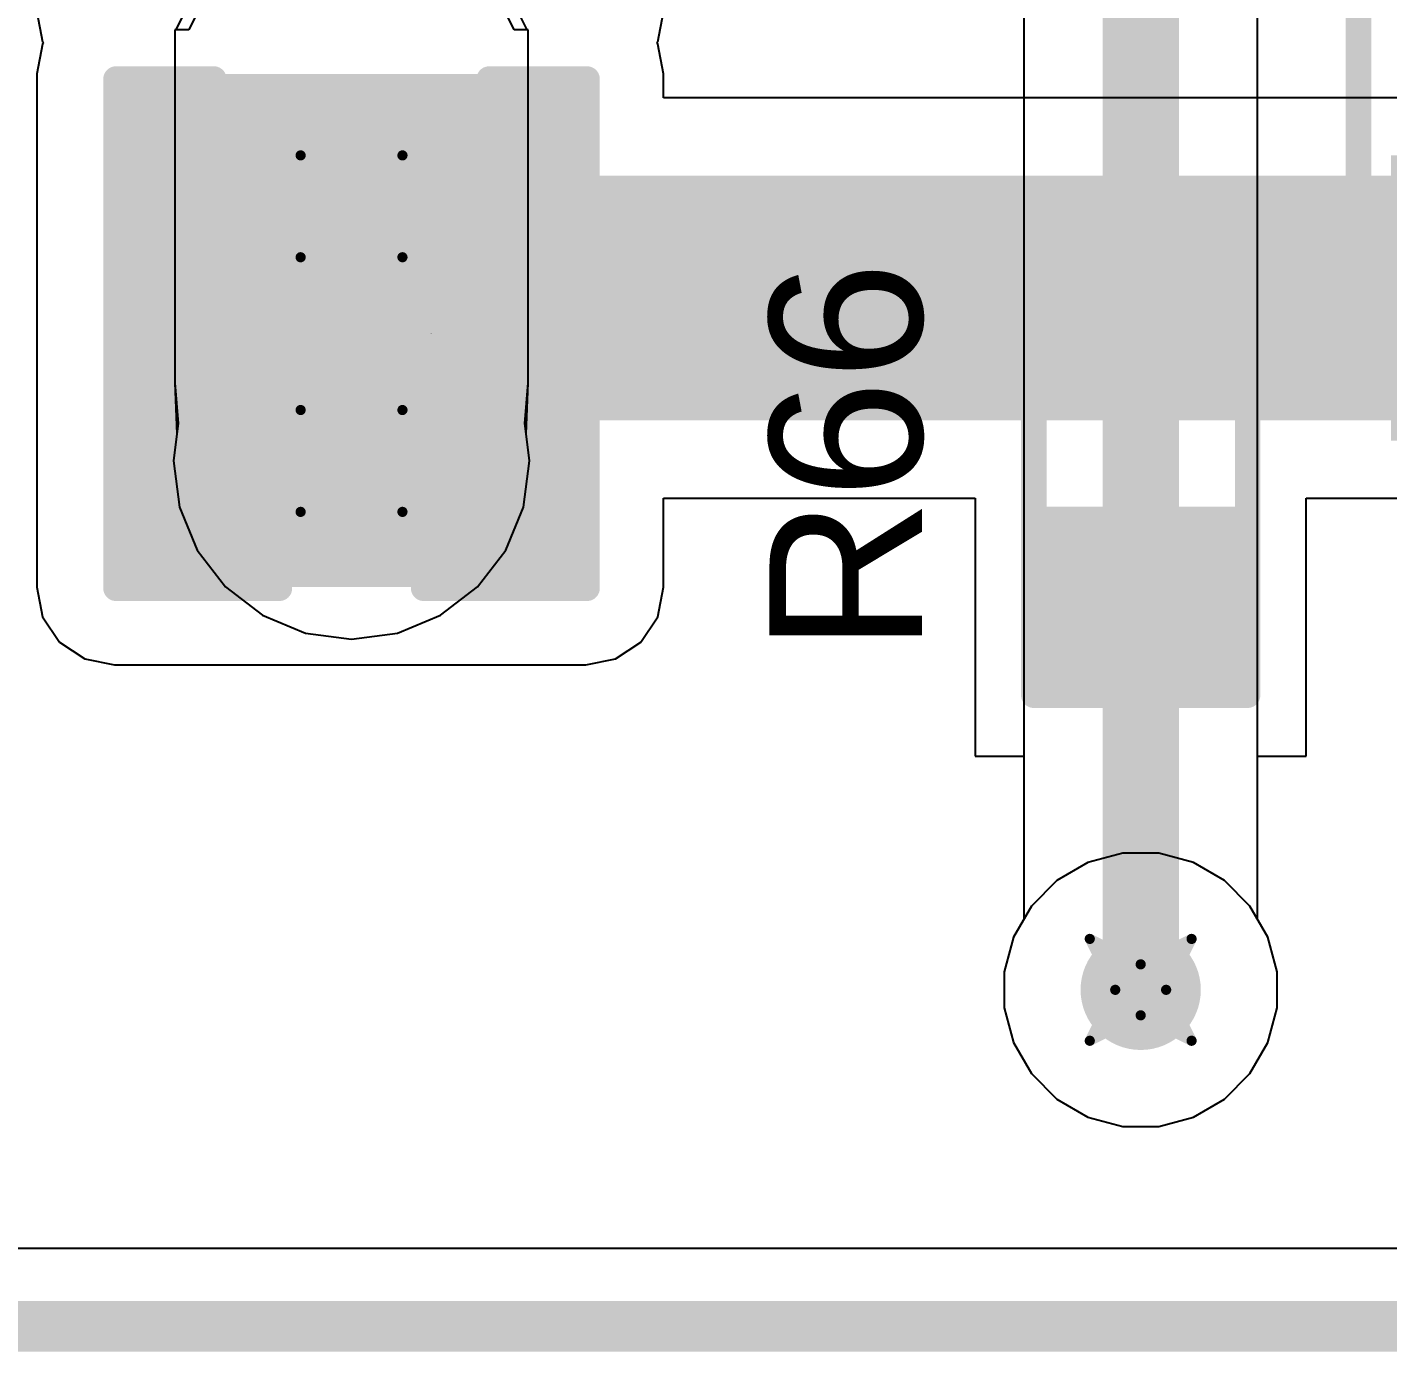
# Model space of a CAD drawing. Header units: inches. Extents: x -36 to 349, y -11 to 240.
# Drawn here: x 107.26 to 114.04, y -11.13 to -4.52 of the extents above; entities that cross this region are included whole.
import ezdxf

# ---------------------------------------------------------------- set-up
doc = ezdxf.new("R2010")
doc.units = ezdxf.units.IN
for name, color, linetype in [('Board Outline', 216, 'Continuous'), ('Bottom Layer', 5, 'Continuous'), ('Bottom Solder', 6, 'Continuous'), ('Drill Drawing', 1, 'Continuous'), ('Layer 1', 16, 'Continuous'), ('Layer 2', 76, 'Continuous'), ('Mechanical 15', 56, 'Continuous'), ('Multi-Layer', 9, 'Continuous'), ('Pad Holes', 156, 'Continuous'), ('Top Layer', 1, 'Continuous'), ('Top Overlay', 2, 'Continuous'), ('Top Paste', 8, 'Continuous'), ('Top Solder', 216, 'Continuous'), ('Via Holes', 16, 'Continuous')]:
    doc.layers.add(name, color=color, linetype=linetype)
doc.styles.add('Arial', font='', dxfattribs={"height": 0.2})
doc.styles.get('Arial').set_extended_font_data('Arial')

# ---------------------------------------------------------------- blocks, each defined once
blk = doc.blocks.new('SOT_23_6_59')
at = {"layer": 'Top Layer'}
for points in [[(-1.92, 1.26), (-0.7, 1.26), (-0.7, 0.64), (-1.92, 0.64)], [(0.7, 1.26), (1.92, 1.26), (1.92, 0.64), (0.7, 0.64)], [(-1.92, 0.31), (-0.7, 0.31), (-0.7, -0.31), (-1.92, -0.31)], [(0.7, 0.31), (1.92, 0.31), (1.92, -0.31), (0.7, -0.31)], [(-1.92, -0.64), (-0.7, -0.64), (-0.7, -1.26), (-1.92, -1.26)], [(0.7, -0.64), (1.92, -0.64), (1.92, -1.26), (0.7, -1.26)]]:
    blk.add_hatch(color=1, dxfattribs=at).paths.add_polyline_path(points)
at = {"layer": 'Top Paste'}
for points in [[(-1.92, 1.26), (-0.7, 1.26), (-0.7, 0.64), (-1.92, 0.64)], [(0.7, 1.26), (1.92, 1.26), (1.92, 0.64), (0.7, 0.64)], [(-1.92, 0.31), (-0.7, 0.31), (-0.7, -0.31), (-1.92, -0.31)], [(0.7, 0.31), (1.92, 0.31), (1.92, -0.31), (0.7, -0.31)], [(-1.92, -0.64), (-0.7, -0.64), (-0.7, -1.26), (-1.92, -1.26)], [(0.7, -0.64), (1.92, -0.64), (1.92, -1.26), (0.7, -1.26)]]:
    blk.add_hatch(color=8, dxfattribs=at).paths.add_polyline_path(points)
at = {"layer": 'Top Solder'}
for points in [[(-2.0216, 1.3616), (-0.5984, 1.3616), (-0.5984, 0.5384), (-2.0216, 0.5384)], [(0.5984, 1.3616), (2.0216, 1.3616), (2.0216, 0.5384), (0.5984, 0.5384)], [(-2.0216, 0.4116), (-0.5984, 0.4116), (-0.5984, -0.4116), (-2.0216, -0.4116)], [(0.5984, 0.4116), (2.0216, 0.4116), (2.0216, -0.4116), (0.5984, -0.4116)], [(-2.0216, -0.5384), (-0.5984, -0.5384), (-0.5984, -1.3616), (-2.0216, -1.3616)], [(0.5984, -0.5384), (2.0216, -0.5384), (2.0216, -1.3616), (0.5984, -1.3616)]]:
    blk.add_hatch(color=216, dxfattribs=at).paths.add_polyline_path(points)
at = {"layer": 'Top Overlay'}
for points in [[(-0.889, 1.524, 0.127, 0.127, 0), (-0.889, 1.424, 0.127, 0.127, 0)], [(-0.889, 1.524, 0.127, 0.127, 0), (0.8636, 1.524, 0.127, 0.127, 0)], [(0.8636, 1.524, 0.127, 0.127, 0), (0.8636, 1.424, 0.127, 0.127, 0)], [(-2.1844, 1.0922, 0.127, 0.127, 0), (-2.1844, 0.8382, 0.127, 0.127, 0)], [(-2.1844, 1.0922, 0.127, 0.127, 0), (-2.0574, 0.9652, 0.127, 0.127, 0)], [(-2.0574, 0.9652, 0.127, 0.127, 0), (-2.1844, 0.8382, 0.127, 0.127, 0)], [(-0.889, -1.424, 0.127, 0.127, 0), (-0.889, -1.524, 0.127, 0.127, 0)], [(0.8636, -1.424, 0.127, 0.127, 0), (0.8636, -1.524, 0.127, 0.127, 0)], [(-0.889, -1.524, 0.127, 0.127, 0), (0.8636, -1.524, 0.127, 0.127, 0)]]:
    blk.add_lwpolyline(points, format="xyseb", dxfattribs=at)
for points in [[(-0.9207, 1.524, 0.0635, 0.0635, 1), (-0.8572, 1.524, 0.0635, 0.0635, 1)], [(-0.9207, 1.524, 0.0635, 0.0635, 1), (-0.8572, 1.524, 0.0635, 0.0635, 1)], [(0.8319, 1.524, 0.0635, 0.0635, 1), (0.8954, 1.524, 0.0635, 0.0635, 1)], [(0.8319, 1.524, 0.0635, 0.0635, 1), (0.8954, 1.524, 0.0635, 0.0635, 1)], [(-0.9207, 1.424, 0.0635, 0.0635, 1), (-0.8572, 1.424, 0.0635, 0.0635, 1)], [(0.8319, 1.424, 0.0635, 0.0635, 1), (0.8954, 1.424, 0.0635, 0.0635, 1)], [(-2.2161, 1.0922, 0.0635, 0.0635, 1), (-2.1526, 1.0922, 0.0635, 0.0635, 1)], [(-2.2161, 1.0922, 0.0635, 0.0635, 1), (-2.1526, 1.0922, 0.0635, 0.0635, 1)], [(-2.0891, 0.9652, 0.0635, 0.0635, 1), (-2.0256, 0.9652, 0.0635, 0.0635, 1)], [(-2.0891, 0.9652, 0.0635, 0.0635, 1), (-2.0256, 0.9652, 0.0635, 0.0635, 1)], [(-2.2161, 0.8382, 0.0635, 0.0635, 1), (-2.1526, 0.8382, 0.0635, 0.0635, 1)], [(-2.2161, 0.8382, 0.0635, 0.0635, 1), (-2.1526, 0.8382, 0.0635, 0.0635, 1)], [(-0.9207, -1.424, 0.0635, 0.0635, 1), (-0.8572, -1.424, 0.0635, 0.0635, 1)], [(0.8319, -1.424, 0.0635, 0.0635, 1), (0.8954, -1.424, 0.0635, 0.0635, 1)], [(-0.9207, -1.524, 0.0635, 0.0635, 1), (-0.8572, -1.524, 0.0635, 0.0635, 1)], [(-0.9207, -1.524, 0.0635, 0.0635, 1), (-0.8572, -1.524, 0.0635, 0.0635, 1)], [(0.8319, -1.524, 0.0635, 0.0635, 1), (0.8954, -1.524, 0.0635, 0.0635, 1)], [(0.8319, -1.524, 0.0635, 0.0635, 1), (0.8954, -1.524, 0.0635, 0.0635, 1)]]:
    blk.add_lwpolyline(points, format="xyseb", close=True, dxfattribs=at)
blk = doc.blocks.new('R___0603_240')
at = {"layer": 'Top Layer'}
for points in [[(-0.381, 0.4445), (-0.381, -0.4445), (-1.143, -0.4445), (-1.143, 0.4445)], [(1.143, 0.4445), (1.143, -0.4445), (0.381, -0.4445), (0.381, 0.4445)]]:
    blk.add_hatch(color=1, dxfattribs=at).paths.add_polyline_path(points)
at = {"layer": 'Top Paste'}
for points in [[(-0.381, 0.4445), (-0.381, -0.4445), (-1.143, -0.4445), (-1.143, 0.4445)], [(1.143, 0.4445), (1.143, -0.4445), (0.381, -0.4445), (0.381, 0.4445)]]:
    blk.add_hatch(color=8, dxfattribs=at).paths.add_polyline_path(points)
at = {"layer": 'Top Solder'}
for points in [[(-0.2794, 0.5461), (-0.2794, -0.5461), (-1.2446, -0.5461), (-1.2446, 0.5461)], [(1.2446, 0.5461), (1.2446, -0.5461), (0.2794, -0.5461), (0.2794, 0.5461)]]:
    blk.add_hatch(color=216, dxfattribs=at).paths.add_polyline_path(points)
at = {"layer": 'Top Overlay'}
for points in [[(-1.2192, -0.5334, 0.127, 0.127, 0), (-1.2192, 0.5334, 0.127, 0.127, 0)], [(1.2192, 0.5334, 0.127, 0.127, 0), (-1.2192, 0.5334, 0.127, 0.127, 0)], [(1.2192, -0.5334, 0.127, 0.127, 0), (1.2192, 0.5334, 0.127, 0.127, 0)], [(1.2192, -0.5334, 0.127, 0.127, 0), (-1.2192, -0.5334, 0.127, 0.127, 0)]]:
    blk.add_lwpolyline(points, format="xyseb", dxfattribs=at)
for points in [[(-1.2509, 0.5334, 0.0635, 0.0635, 1), (-1.1874, 0.5334, 0.0635, 0.0635, 1)], [(-1.2509, 0.5334, 0.0635, 0.0635, 1), (-1.1874, 0.5334, 0.0635, 0.0635, 1)], [(1.1875, 0.5334, 0.0635, 0.0635, 1), (1.251, 0.5334, 0.0635, 0.0635, 1)], [(1.1875, 0.5334, 0.0635, 0.0635, 1), (1.251, 0.5334, 0.0635, 0.0635, 1)], [(-1.2509, -0.5334, 0.0635, 0.0635, 1), (-1.1874, -0.5334, 0.0635, 0.0635, 1)], [(-1.2509, -0.5334, 0.0635, 0.0635, 1), (-1.1874, -0.5334, 0.0635, 0.0635, 1)], [(1.1875, -0.5334, 0.0635, 0.0635, 1), (1.251, -0.5334, 0.0635, 0.0635, 1)], [(1.1875, -0.5334, 0.0635, 0.0635, 1), (1.251, -0.5334, 0.0635, 0.0635, 1)]]:
    blk.add_lwpolyline(points, format="xyseb", close=True, dxfattribs=at)
blk = doc.blocks.new('HDR_1_2_M____1_27___339')
at = {"layer": 'Bottom Layer'}
blk.add_hatch(color=5, dxfattribs=at).paths.add_polyline_path([(-1.135, 0.5), (-0.135, 0.5), (-0.135, -0.5), (-1.135, -0.5)])
h = blk.add_hatch(color=5, dxfattribs=at)
edge = h.paths.add_edge_path()
edge.add_arc((0.635, 0), 0.5, 90, 270)
edge.add_line((0.635, -0.5), (0.635, -0.5))
edge.add_arc((0.635, 0), 0.5, 270, 450)
edge.add_line((0.635, 0.5), (0.635, 0.5))
at = {"layer": 'Bottom Solder'}
blk.add_hatch(color=6, dxfattribs=at).paths.add_polyline_path([(-1.1858, 0.5508), (-0.0842, 0.5508), (-0.0842, -0.5508), (-1.1858, -0.5508)])
h = blk.add_hatch(color=6, dxfattribs=at)
edge = h.paths.add_edge_path()
edge.add_arc((0.635, 0), 0.5508, 90, 270)
edge.add_line((0.635, -0.5508), (0.635, -0.5508))
edge.add_arc((0.635, 0), 0.5508, 270, 450)
edge.add_line((0.635, 0.5508), (0.635, 0.5508))
at = {"layer": 'Layer 1'}
blk.add_hatch(color=16, dxfattribs=at).paths.add_polyline_path([(-1.135, 0.5), (-0.135, 0.5), (-0.135, -0.5), (-1.135, -0.5)])
h = blk.add_hatch(color=16, dxfattribs=at)
edge = h.paths.add_edge_path()
edge.add_arc((0.635, 0), 0.5, 90, 270)
edge.add_line((0.635, -0.5), (0.635, -0.5))
edge.add_arc((0.635, 0), 0.5, 270, 450)
edge.add_line((0.635, 0.5), (0.635, 0.5))
at = {"layer": 'Layer 2'}
blk.add_hatch(color=76, dxfattribs=at).paths.add_polyline_path([(-1.135, 0.5), (-0.135, 0.5), (-0.135, -0.5), (-1.135, -0.5)])
h = blk.add_hatch(color=76, dxfattribs=at)
edge = h.paths.add_edge_path()
edge.add_arc((0.635, 0), 0.5, 90, 270)
edge.add_line((0.635, -0.5), (0.635, -0.5))
edge.add_arc((0.635, 0), 0.5, 270, 450)
edge.add_line((0.635, 0.5), (0.635, 0.5))
at = {"layer": 'Multi-Layer'}
blk.add_hatch(color=9, dxfattribs=at).paths.add_polyline_path([(-1.135, 0.5), (-0.135, 0.5), (-0.135, -0.5), (-1.135, -0.5)])
h = blk.add_hatch(color=9, dxfattribs=at)
edge = h.paths.add_edge_path()
edge.add_arc((0.635, 0), 0.5, 90, 270)
edge.add_line((0.635, -0.5), (0.635, -0.5))
edge.add_arc((0.635, 0), 0.5, 270, 450)
edge.add_line((0.635, 0.5), (0.635, 0.5))
at = {"layer": 'Pad Holes'}
h = blk.add_hatch(color=7, dxfattribs=at)
edge = h.paths.add_edge_path()
edge.add_arc((-0.635, 0), 0.375, 0, 360)
h = blk.add_hatch(color=7, dxfattribs=at)
edge = h.paths.add_edge_path()
edge.add_arc((0.635, 0), 0.375, 0, 360)
at = {"layer": 'Top Layer'}
blk.add_hatch(color=1, dxfattribs=at).paths.add_polyline_path([(-1.135, 0.5), (-0.135, 0.5), (-0.135, -0.5), (-1.135, -0.5)])
h = blk.add_hatch(color=1, dxfattribs=at)
edge = h.paths.add_edge_path()
edge.add_arc((0.635, 0), 0.5, 90, 270)
edge.add_line((0.635, -0.5), (0.635, -0.5))
edge.add_arc((0.635, 0), 0.5, 270, 450)
edge.add_line((0.635, 0.5), (0.635, 0.5))
at = {"layer": 'Top Solder'}
blk.add_hatch(color=216, dxfattribs=at).paths.add_polyline_path([(-1.1858, 0.5508), (-0.0842, 0.5508), (-0.0842, -0.5508), (-1.1858, -0.5508)])
h = blk.add_hatch(color=216, dxfattribs=at)
edge = h.paths.add_edge_path()
edge.add_arc((0.635, 0), 0.5508, 90, 270)
edge.add_line((0.635, -0.5508), (0.635, -0.5508))
edge.add_arc((0.635, 0), 0.5508, 270, 450)
edge.add_line((0.635, 0.5508), (0.635, 0.5508))
at = {"layer": 'Mechanical 15'}
blk.add_lwpolyline([(-0.0002, 0.3965, 0.00254, 0.00254, 0), (0.0003, 0.397, 0.00254, 0.00254, 0)], format="xyseb", dxfattribs=at)
for points in [[(-0.0009, 0.3965, 0.00127, 0.00127, 1), (0.0004, 0.3965, 0.00127, 0.00127, 1)], [(-0.0004, 0.397, 0.00127, 0.00127, 1), (0.0009, 0.397, 0.00127, 0.00127, 1)]]:
    blk.add_lwpolyline(points, format="xyseb", close=True, dxfattribs=at)
at = {"layer": 'Top Overlay'}
for points in [[(1.27, 1.175, 0.127, 0.127, 0), (-1.27, 1.175, 0.127, 0.127, 0)], [(-1.27, 0.687, 0.127, 0.127, 0), (-1.27, 1.175, 0.127, 0.127, 0)], [(1.27, 0.3598, 0.127, 0.127, 0), (1.27, 1.175, 0.127, 0.127, 0)], [(1.27, -1.175, 0.127, 0.127, 0), (1.27, -0.3598, 0.127, 0.127, 0)], [(-1.27, -1.175, 0.127, 0.127, 0), (-1.27, -0.687, 0.127, 0.127, 0)], [(1.27, -1.175, 0.127, 0.127, 0), (-1.27, -1.175, 0.127, 0.127, 0)]]:
    blk.add_lwpolyline(points, format="xyseb", dxfattribs=at)
for points in [[(-1.3017, 1.175, 0.0635, 0.0635, 1), (-1.2382, 1.175, 0.0635, 0.0635, 1)], [(-1.3017, 1.175, 0.0635, 0.0635, 1), (-1.2382, 1.175, 0.0635, 0.0635, 1)], [(1.2383, 1.175, 0.0635, 0.0635, 1), (1.3018, 1.175, 0.0635, 0.0635, 1)], [(1.2383, 1.175, 0.0635, 0.0635, 1), (1.3018, 1.175, 0.0635, 0.0635, 1)], [(-1.3017, 0.687, 0.0635, 0.0635, 1), (-1.2382, 0.687, 0.0635, 0.0635, 1)], [(1.2383, 0.3598, 0.0635, 0.0635, 1), (1.3018, 0.3598, 0.0635, 0.0635, 1)], [(1.2383, -0.3598, 0.0635, 0.0635, 1), (1.3018, -0.3598, 0.0635, 0.0635, 1)], [(-1.3017, -0.687, 0.0635, 0.0635, 1), (-1.2382, -0.687, 0.0635, 0.0635, 1)], [(-1.3017, -1.175, 0.0635, 0.0635, 1), (-1.2382, -1.175, 0.0635, 0.0635, 1)], [(-1.3017, -1.175, 0.0635, 0.0635, 1), (-1.2382, -1.175, 0.0635, 0.0635, 1)], [(1.2383, -1.175, 0.0635, 0.0635, 1), (1.3018, -1.175, 0.0635, 0.0635, 1)], [(1.2383, -1.175, 0.0635, 0.0635, 1), (1.3018, -1.175, 0.0635, 0.0635, 1)]]:
    blk.add_lwpolyline(points, format="xyseb", close=True, dxfattribs=at)

msp = doc.modelspace()

# ---------------------------------------------------------------- hatches: boundary and pattern name
at = {"layer": 'Bottom Layer'}
h = msp.add_hatch(color=5, dxfattribs=at)
edge = h.paths.add_edge_path()
edge.add_arc((112.8104, -9.3218), 0.3, 0, 360)
at = {"layer": 'Layer 1'}
h = msp.add_hatch(color=16, dxfattribs=at)
edge = h.paths.add_edge_path()
edge.add_arc((112.8104, -9.3218), 0.3, 0, 360)
at = {"layer": 'Layer 2'}
h = msp.add_hatch(color=76, dxfattribs=at)
edge = h.paths.add_edge_path()
edge.add_arc((112.8104, -9.3218), 0.3, 0, 360)
at = {"layer": 'Top Layer'}
for points in [[(107.6911, -7.3128), (110.0418, -7.3128), (110.0418, -4.7536), (107.6911, -4.7536)], [(107.705, -6.4812), (114.781, -6.4812), (114.781, -5.2612), (107.705, -5.2612)]]:
    msp.add_hatch(color=1, dxfattribs=at).paths.add_polyline_path(points)
h = msp.add_hatch(color=1, dxfattribs=at)
edge = h.paths.add_edge_path()
edge.add_arc((112.8104, -9.3218), 0.3, 0, 360)
at = {"layer": 'Via Holes'}
h = msp.add_hatch(color=7, dxfattribs=at)
edge = h.paths.add_edge_path()
edge.add_arc((112.8104, -9.3218), 0.15, 0, 360)

# ---------------------------------------------------------------- linework, layer by layer
at = {"layer": 'Board Outline'}
msp.add_lwpolyline([(101.0891, -11, 0.254, 0.254, 0), (184.5, -11, 0.254, 0.254, 0)], format="xyseb", dxfattribs=at)
at = {"layer": 'Bottom Layer'}
for p, q in [((113.3931, -8.9691), (113.3931, -1.7018)), ((112.2277, -1.9432), (112.2277, -8.9691)), ((108.1619, -4.33), (108.0618, -4.533)), ((109.685, -4.533), (109.5849, -4.33)), ((108.0618, -4.533), (107.9924, -4.533)), ((107.9924, -4.533), (107.9924, -6.295)), ((109.7544, -4.533), (109.685, -4.533)), ((109.7544, -6.295), (109.7544, -4.533)), ((107.9924, -6.295), (107.9924, -6.295)), ((107.9924, -6.295), (108.0093, -6.498)), ((109.7375, -6.498), (109.7544, -6.295)), ((109.7544, -6.295), (109.7544, -6.295)), ((108.0093, -6.498), (107.9848, -6.684)), ((109.762, -6.684), (109.7375, -6.498)), ((107.9848, -6.684), (108.0151, -6.914)), ((109.7317, -6.914), (109.762, -6.684)), ((108.0151, -6.914), (108.1038, -7.1283)), ((109.643, -7.1283), (109.7317, -6.914)), ((108.1038, -7.1283), (108.2451, -7.3123)), ((109.5017, -7.3123), (109.643, -7.1283)), ((108.2451, -7.3123), (108.4291, -7.4536)), ((109.3177, -7.4536), (109.5017, -7.3123)), ((108.4291, -7.4536), (108.6434, -7.5423)), ((109.1034, -7.5423), (109.3177, -7.4536)), ((108.6434, -7.5423), (108.8734, -7.5726)), ((108.8734, -7.5726), (109.1034, -7.5423)), ((112.2277, -8.9691), (112.1758, -9.0589)), ((113.445, -9.0589), (113.3931, -8.9691)), ((112.1758, -9.0589), (112.1294, -9.2321)), ((113.4914, -9.2321), (113.445, -9.0589)), ((112.1294, -9.2321), (112.1294, -9.4115)), ((113.4914, -9.4115), (113.4914, -9.2321)), ((112.1294, -9.4115), (112.1758, -9.5847)), ((113.445, -9.5847), (113.4914, -9.4115)), ((112.1758, -9.5847), (112.2655, -9.7399)), ((113.3553, -9.7399), (113.445, -9.5847)), ((112.2655, -9.7399), (112.3923, -9.8667)), ((113.2285, -9.8667), (113.3553, -9.7399)), ((112.3923, -9.8667), (112.5475, -9.9564)), ((113.0733, -9.9564), (113.2285, -9.8667)), ((112.5475, -9.9564), (112.7207, -10.0028)), ((112.9001, -10.0028), (113.0733, -9.9564)), ((112.7207, -10.0028), (112.9001, -10.0028)), ((121.1941, -10.6115), (101.0891, -10.6115))]:
    msp.add_line(p, q, dxfattribs=at)
msp.add_lwpolyline([(112.8104, -9.3218, 0.381, 0.381, 0), (112.8104, -1.7018, 0.381, 0.381, 0)], format="xyseb", dxfattribs=at)
msp.add_lwpolyline([(112.7151, -9.3218, 0.1905, 0.1905, 1), (112.9056, -9.3218, 0.1905, 0.1905, 1)], format="xyseb", close=True, dxfattribs=at)
at = {"layer": 'Drill Drawing'}
for points in [[(108.6194, -5.16, 0.0508, 0.0508, 0), (109.1274, -5.16, 0.0508, 0.0508, 0)], [(108.6194, -5.668, 0.0508, 0.0508, 0), (108.6194, -5.16, 0.0508, 0.0508, 0)], [(109.1274, -5.668, 0.0508, 0.0508, 0), (109.1274, -5.16, 0.0508, 0.0508, 0)], [(108.6194, -5.668, 0.0508, 0.0508, 0), (109.1274, -5.668, 0.0508, 0.0508, 0)], [(108.6194, -6.43, 0.0508, 0.0508, 0), (109.1274, -6.43, 0.0508, 0.0508, 0)], [(108.6194, -6.938, 0.0508, 0.0508, 0), (108.6194, -6.43, 0.0508, 0.0508, 0)], [(109.1274, -6.938, 0.0508, 0.0508, 0), (109.1274, -6.43, 0.0508, 0.0508, 0)], [(108.6194, -6.938, 0.0508, 0.0508, 0), (109.1274, -6.938, 0.0508, 0.0508, 0)], [(112.5564, -9.0678, 0.0508, 0.0508, 0), (112.8104, -9.1948, 0.0508, 0.0508, 0)], [(112.5564, -9.0678, 0.0508, 0.0508, 0), (112.6834, -9.3218, 0.0508, 0.0508, 0)], [(112.8104, -9.1948, 0.0508, 0.0508, 0), (113.0644, -9.0678, 0.0508, 0.0508, 0)], [(112.9374, -9.3218, 0.0508, 0.0508, 0), (113.0644, -9.0678, 0.0508, 0.0508, 0)], [(112.5564, -9.5758, 0.0508, 0.0508, 0), (112.6834, -9.3218, 0.0508, 0.0508, 0)], [(112.9374, -9.3218, 0.0508, 0.0508, 0), (113.0644, -9.5758, 0.0508, 0.0508, 0)], [(112.5564, -9.5758, 0.0508, 0.0508, 0), (112.8104, -9.4488, 0.0508, 0.0508, 0)], [(112.8104, -9.4488, 0.0508, 0.0508, 0), (113.0644, -9.5758, 0.0508, 0.0508, 0)]]:
    msp.add_lwpolyline(points, format="xyseb", dxfattribs=at)
for points in [[(108.6067, -5.16, 0.0254, 0.0254, 1), (108.6321, -5.16, 0.0254, 0.0254, 1)], [(108.6067, -5.16, 0.0254, 0.0254, 1), (108.6321, -5.16, 0.0254, 0.0254, 1)], [(109.1147, -5.16, 0.0254, 0.0254, 1), (109.1401, -5.16, 0.0254, 0.0254, 1)], [(109.1147, -5.16, 0.0254, 0.0254, 1), (109.1401, -5.16, 0.0254, 0.0254, 1)], [(108.6067, -5.668, 0.0254, 0.0254, 1), (108.6321, -5.668, 0.0254, 0.0254, 1)], [(108.6067, -5.668, 0.0254, 0.0254, 1), (108.6321, -5.668, 0.0254, 0.0254, 1)], [(109.1147, -5.668, 0.0254, 0.0254, 1), (109.1401, -5.668, 0.0254, 0.0254, 1)], [(109.1147, -5.668, 0.0254, 0.0254, 1), (109.1401, -5.668, 0.0254, 0.0254, 1)], [(108.6067, -6.43, 0.0254, 0.0254, 1), (108.6321, -6.43, 0.0254, 0.0254, 1)], [(108.6067, -6.43, 0.0254, 0.0254, 1), (108.6321, -6.43, 0.0254, 0.0254, 1)], [(109.1147, -6.43, 0.0254, 0.0254, 1), (109.1401, -6.43, 0.0254, 0.0254, 1)], [(109.1147, -6.43, 0.0254, 0.0254, 1), (109.1401, -6.43, 0.0254, 0.0254, 1)], [(108.6067, -6.938, 0.0254, 0.0254, 1), (108.6321, -6.938, 0.0254, 0.0254, 1)], [(108.6067, -6.938, 0.0254, 0.0254, 1), (108.6321, -6.938, 0.0254, 0.0254, 1)], [(109.1147, -6.938, 0.0254, 0.0254, 1), (109.1401, -6.938, 0.0254, 0.0254, 1)], [(109.1147, -6.938, 0.0254, 0.0254, 1), (109.1401, -6.938, 0.0254, 0.0254, 1)], [(112.5437, -9.0678, 0.0254, 0.0254, 1), (112.5691, -9.0678, 0.0254, 0.0254, 1)], [(112.5437, -9.0678, 0.0254, 0.0254, 1), (112.5691, -9.0678, 0.0254, 0.0254, 1)], [(113.0517, -9.0678, 0.0254, 0.0254, 1), (113.0771, -9.0678, 0.0254, 0.0254, 1)], [(113.0517, -9.0678, 0.0254, 0.0254, 1), (113.0771, -9.0678, 0.0254, 0.0254, 1)], [(112.7977, -9.1948, 0.0254, 0.0254, 1), (112.8231, -9.1948, 0.0254, 0.0254, 1)], [(112.7977, -9.1948, 0.0254, 0.0254, 1), (112.8231, -9.1948, 0.0254, 0.0254, 1)], [(112.6707, -9.3218, 0.0254, 0.0254, 1), (112.6961, -9.3218, 0.0254, 0.0254, 1)], [(112.6707, -9.3218, 0.0254, 0.0254, 1), (112.6961, -9.3218, 0.0254, 0.0254, 1)], [(112.9247, -9.3218, 0.0254, 0.0254, 1), (112.9501, -9.3218, 0.0254, 0.0254, 1)], [(112.9247, -9.3218, 0.0254, 0.0254, 1), (112.9501, -9.3218, 0.0254, 0.0254, 1)], [(112.7977, -9.4488, 0.0254, 0.0254, 1), (112.8231, -9.4488, 0.0254, 0.0254, 1)], [(112.7977, -9.4488, 0.0254, 0.0254, 1), (112.8231, -9.4488, 0.0254, 0.0254, 1)], [(112.5437, -9.5758, 0.0254, 0.0254, 1), (112.5691, -9.5758, 0.0254, 0.0254, 1)], [(112.5437, -9.5758, 0.0254, 0.0254, 1), (112.5691, -9.5758, 0.0254, 0.0254, 1)], [(113.0517, -9.5758, 0.0254, 0.0254, 1), (113.0771, -9.5758, 0.0254, 0.0254, 1)], [(113.0517, -9.5758, 0.0254, 0.0254, 1), (113.0771, -9.5758, 0.0254, 0.0254, 1)]]:
    msp.add_lwpolyline(points, format="xyseb", close=True, dxfattribs=at)
at = {"layer": 'Layer 1'}
for p, q in [((108.1228, -4.279), (107.9975, -4.533)), ((109.7492, -4.533), (109.624, -4.279)), ((107.9975, -4.533), (107.9924, -4.533)), ((107.9924, -4.533), (107.9924, -6.295)), ((109.7544, -4.533), (109.7492, -4.533)), ((109.7544, -6.295), (109.7544, -4.533)), ((107.9924, -6.295), (107.9924, -6.295)), ((107.9924, -6.295), (108.0026, -6.549)), ((109.7442, -6.549), (109.7544, -6.295)), ((109.7544, -6.295), (109.7544, -6.295)), ((108.0026, -6.549), (107.9848, -6.684)), ((109.762, -6.684), (109.7442, -6.549)), ((107.9848, -6.684), (108.0151, -6.914)), ((109.7317, -6.914), (109.762, -6.684)), ((108.0151, -6.914), (108.1038, -7.1283)), ((109.643, -7.1283), (109.7317, -6.914)), ((108.1038, -7.1283), (108.2451, -7.3123)), ((109.5017, -7.3123), (109.643, -7.1283)), ((108.2451, -7.3123), (108.4291, -7.4536)), ((109.3177, -7.4536), (109.5017, -7.3123)), ((108.4291, -7.4536), (108.6434, -7.5423)), ((109.1034, -7.5423), (109.3177, -7.4536)), ((108.6434, -7.5423), (108.8734, -7.5726)), ((108.8734, -7.5726), (109.1034, -7.5423)), ((112.5475, -8.6872), (112.3923, -8.7769)), ((112.7207, -8.6408), (112.5475, -8.6872)), ((112.9001, -8.6408), (112.7207, -8.6408)), ((113.0733, -8.6872), (112.9001, -8.6408)), ((113.2285, -8.7769), (113.0733, -8.6872)), ((112.3923, -8.7769), (112.2655, -8.9037)), ((113.3553, -8.9037), (113.2285, -8.7769)), ((112.2655, -8.9037), (112.1758, -9.0589)), ((113.445, -9.0589), (113.3553, -8.9037)), ((112.1758, -9.0589), (112.1294, -9.2321)), ((113.4914, -9.2321), (113.445, -9.0589)), ((112.1294, -9.2321), (112.1294, -9.4115)), ((113.4914, -9.4115), (113.4914, -9.2321)), ((112.1294, -9.4115), (112.1758, -9.5847)), ((113.445, -9.5847), (113.4914, -9.4115)), ((112.1758, -9.5847), (112.2655, -9.7399)), ((113.3553, -9.7399), (113.445, -9.5847)), ((112.2655, -9.7399), (112.3923, -9.8667)), ((113.2285, -9.8667), (113.3553, -9.7399)), ((112.3923, -9.8667), (112.5475, -9.9564)), ((113.0733, -9.9564), (113.2285, -9.8667)), ((112.5475, -9.9564), (112.7207, -10.0028)), ((112.9001, -10.0028), (113.0733, -9.9564)), ((112.7207, -10.0028), (112.9001, -10.0028)), ((127.6311, -10.6115), (101.0891, -10.6115))]:
    msp.add_line(p, q, dxfattribs=at)
at = {"layer": 'Layer 2'}
for p, q in [((108.1228, -4.279), (107.9975, -4.533)), ((109.7492, -4.533), (109.624, -4.279)), ((107.9975, -4.533), (107.9924, -4.533)), ((107.9924, -4.533), (107.9924, -6.295)), ((109.7544, -4.533), (109.7492, -4.533)), ((109.7544, -6.295), (109.7544, -4.533)), ((107.9924, -6.295), (107.9924, -6.295)), ((107.9924, -6.295), (108.0026, -6.549)), ((109.7442, -6.549), (109.7544, -6.295)), ((109.7544, -6.295), (109.7544, -6.295)), ((108.0026, -6.549), (107.9848, -6.684)), ((109.762, -6.684), (109.7442, -6.549)), ((107.9848, -6.684), (108.0151, -6.914)), ((109.7317, -6.914), (109.762, -6.684)), ((108.0151, -6.914), (108.1038, -7.1283)), ((109.643, -7.1283), (109.7317, -6.914)), ((108.1038, -7.1283), (108.2451, -7.3123)), ((109.5017, -7.3123), (109.643, -7.1283)), ((108.2451, -7.3123), (108.4291, -7.4536)), ((109.3177, -7.4536), (109.5017, -7.3123)), ((108.4291, -7.4536), (108.6434, -7.5423)), ((109.1034, -7.5423), (109.3177, -7.4536)), ((108.6434, -7.5423), (108.8734, -7.5726)), ((108.8734, -7.5726), (109.1034, -7.5423)), ((112.5475, -8.6872), (112.3923, -8.7769)), ((112.7207, -8.6408), (112.5475, -8.6872)), ((112.9001, -8.6408), (112.7207, -8.6408)), ((113.0733, -8.6872), (112.9001, -8.6408)), ((113.2285, -8.7769), (113.0733, -8.6872)), ((112.3923, -8.7769), (112.2655, -8.9037)), ((113.3553, -8.9037), (113.2285, -8.7769)), ((112.2655, -8.9037), (112.1758, -9.0589)), ((113.445, -9.0589), (113.3553, -8.9037)), ((112.1758, -9.0589), (112.1294, -9.2321)), ((113.4914, -9.2321), (113.445, -9.0589)), ((112.1294, -9.2321), (112.1294, -9.4115)), ((113.4914, -9.4115), (113.4914, -9.2321)), ((112.1294, -9.4115), (112.1758, -9.5847)), ((113.445, -9.5847), (113.4914, -9.4115)), ((112.1758, -9.5847), (112.2655, -9.7399)), ((113.3553, -9.7399), (113.445, -9.5847)), ((112.2655, -9.7399), (112.3923, -9.8667)), ((113.2285, -9.8667), (113.3553, -9.7399)), ((112.3923, -9.8667), (112.5475, -9.9564)), ((113.0733, -9.9564), (113.2285, -9.8667)), ((112.5475, -9.9564), (112.7207, -10.0028)), ((112.9001, -10.0028), (113.0733, -9.9564)), ((112.7207, -10.0028), (112.9001, -10.0028)), ((127.6311, -10.6115), (101.0891, -10.6115))]:
    msp.add_line(p, q, dxfattribs=at)
at = {"layer": 'Top Layer'}
for p, q in [((107.3027, -4.445), (107.3322, -4.5937)), ((110.4007, -4.5937), (110.4303, -4.445)), ((107.3322, -4.605), (107.3027, -4.7536)), ((107.3322, -4.5937), (107.336, -4.5993)), ((107.336, -4.5993), (107.3322, -4.605)), ((110.3969, -4.5993), (110.4007, -4.5937)), ((110.4007, -4.605), (110.3969, -4.5993)), ((110.4303, -4.7536), (110.4007, -4.605)), ((107.3027, -4.7536), (107.3027, -7.3128)), ((110.4303, -4.8727), (110.4303, -4.7536)), ((114.781, -4.8727), (110.4303, -4.8727)), ((110.4303, -7.3128), (110.4303, -6.8697)), ((110.4303, -6.8697), (111.9849, -6.8697)), ((111.9849, -6.8697), (111.9849, -8.1572)), ((113.6359, -8.1572), (113.6359, -6.8697)), ((113.6359, -6.8697), (114.781, -6.8697)), ((107.3027, -7.3128), (107.3322, -7.4614)), ((110.4007, -7.4614), (110.4303, -7.3128)), ((107.3322, -7.4614), (107.4165, -7.5875)), ((110.3165, -7.5875), (110.4007, -7.4614)), ((107.4165, -7.5875), (107.5425, -7.6717)), ((110.1905, -7.6717), (110.3165, -7.5875)), ((107.5425, -7.6717), (107.6911, -7.7012)), ((107.6911, -7.7012), (110.0418, -7.7012)), ((110.0418, -7.7012), (110.1905, -7.6717)), ((111.9849, -8.1572), (112.2277, -8.1572)), ((112.2277, -8.1572), (112.2277, -8.9691)), ((113.3931, -8.9691), (113.3931, -8.1572)), ((113.3931, -8.1572), (113.6359, -8.1572)), ((112.2277, -8.9691), (112.1758, -9.0589)), ((113.445, -9.0589), (113.3931, -8.9691)), ((112.1758, -9.0589), (112.1294, -9.2321)), ((113.4914, -9.2321), (113.445, -9.0589)), ((112.1294, -9.2321), (112.1294, -9.4115)), ((113.4914, -9.4115), (113.4914, -9.2321)), ((112.1294, -9.4115), (112.1758, -9.5847)), ((113.445, -9.5847), (113.4914, -9.4115)), ((112.1758, -9.5847), (112.2655, -9.7399)), ((113.3553, -9.7399), (113.445, -9.5847)), ((112.2655, -9.7399), (112.3923, -9.8667)), ((113.2285, -9.8667), (113.3553, -9.7399)), ((112.3923, -9.8667), (112.5475, -9.9564)), ((113.0733, -9.9564), (113.2285, -9.8667)), ((112.5475, -9.9564), (112.7207, -10.0028)), ((112.9001, -10.0028), (113.0733, -9.9564)), ((112.7207, -10.0028), (112.9001, -10.0028)), ((123.4963, -10.6115), (101.0891, -10.6115))]:
    msp.add_line(p, q, dxfattribs=at)
msp.add_lwpolyline([(112.8104, -9.3218, 0.381, 0.381, 0), (112.8104, -7.3952, 0.381, 0.381, 0)], format="xyseb", dxfattribs=at)
for points in [[(112.7151, -7.3952, 0.1905, 0.1905, 1), (112.9056, -7.3952, 0.1905, 0.1905, 1)], [(112.7151, -9.3218, 0.1905, 0.1905, 1), (112.9056, -9.3218, 0.1905, 0.1905, 1)]]:
    msp.add_lwpolyline(points, format="xyseb", close=True, dxfattribs=at)

# ---------------------------------------------------------------- block references
for name, p, rotation in [('SOT_23_6_59', (115.421, -4.5612), 90), ('HDR_1_2_M____1_27___339', (108.8734, -6.049), 270), ('R___0603_240', (112.8104, -6.6332), 270)]:
    msp.add_blockref(name, p, dxfattribs=dict(rotation=rotation))

# ---------------------------------------------------------------- texts
at = {"layer": 'Top Overlay', "style": 'Arial'}
msp.add_text('R66', height=0.762, rotation=90, dxfattribs=at).set_placement((111.7202, -7.6415))

doc.saveas('drawing.dxf')
